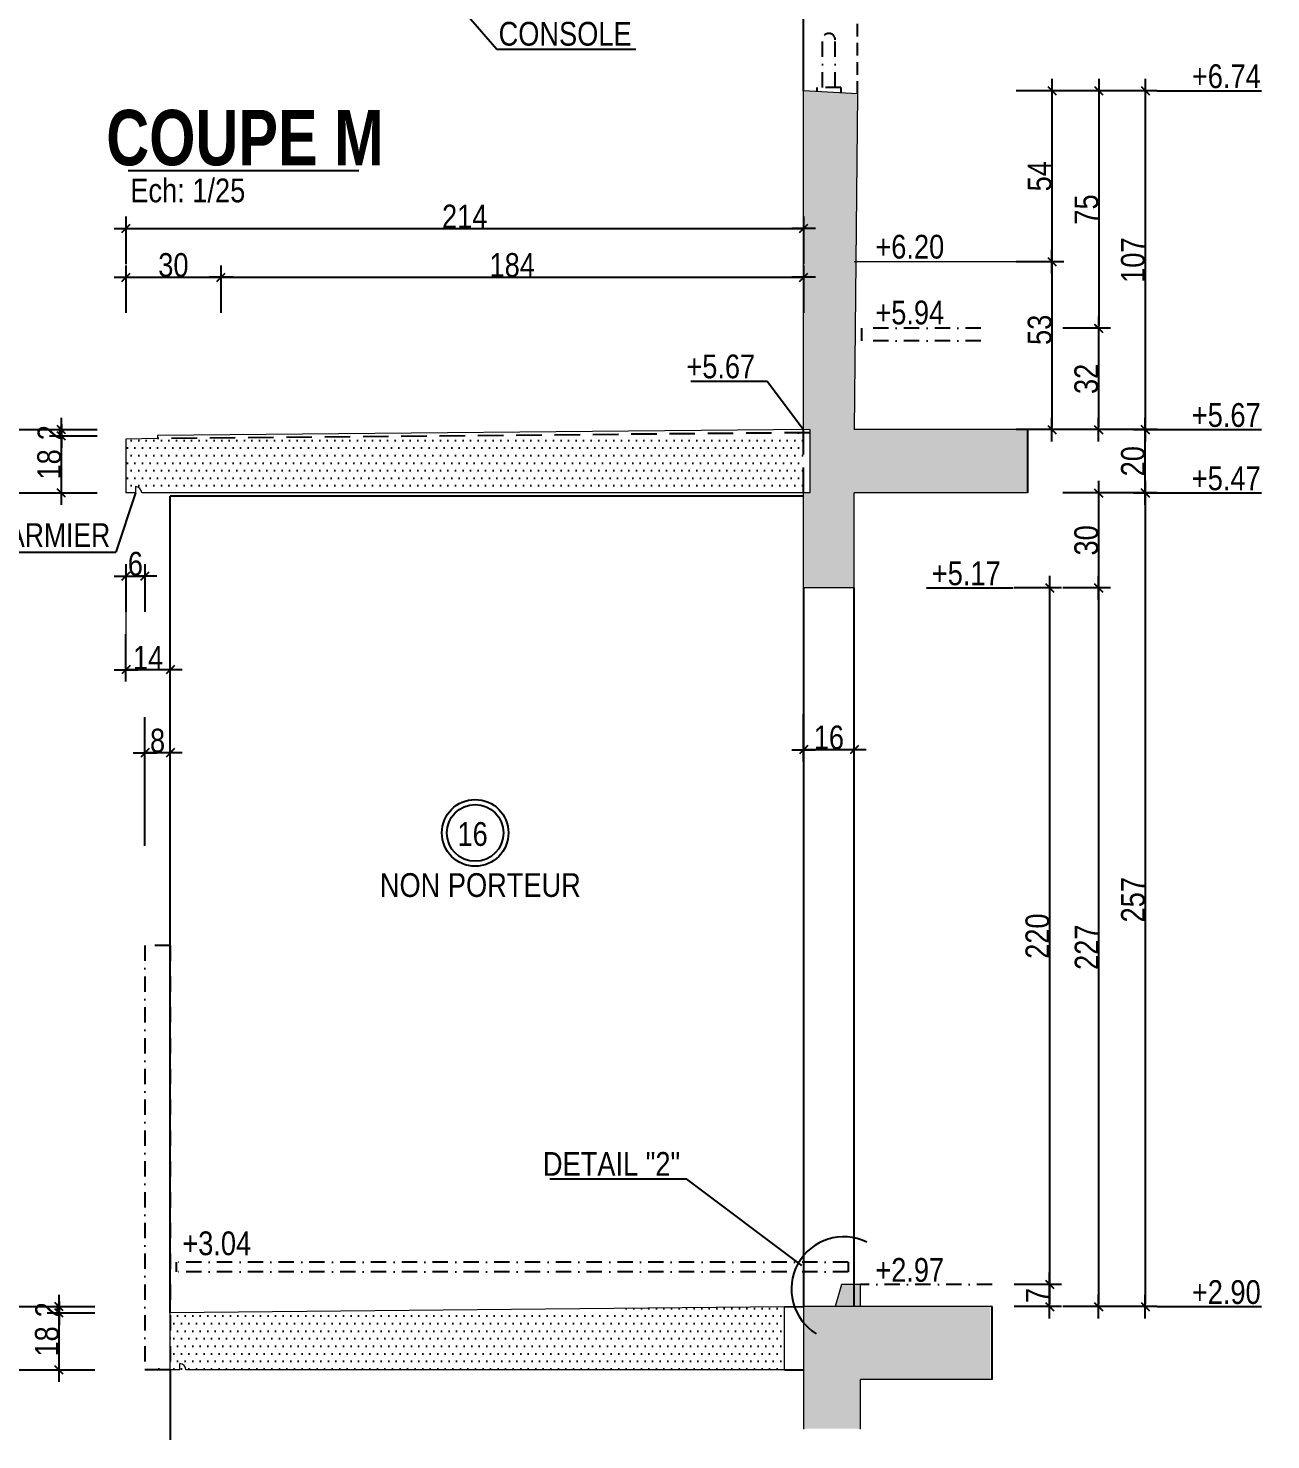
# Model space of a CAD drawing. Header units: centimetres. Extents: x -31 to 9059, y 2319 to 6519.
# Drawn here: x 1823 to 2608, y 4641 to 5532 of the extents above; entities that cross this region are included whole.
import ezdxf
from ezdxf.enums import TextEntityAlignment as Align

# ---------------------------------------------------------------- set-up
doc = ezdxf.new("R2010")
doc.units = ezdxf.units.CM
doc.header["$LTSCALE"] = 12.7
doc.header["$PDMODE"] = 1
doc.header["$PDSIZE"] = -2
doc.linetypes.add('CACHEX2', pattern=[19.05, 12.7, -6.35])
doc.linetypes.add('TIRETPTX2', pattern=[50.8, 25.4, -12.7, 0, -12.7])
for name, color, linetype in [('01_cote_gen', 4, 'Continuous'), ('01_linteaux', 2, 'Continuous'), ('01_murs_sup', 2, 'CACHEX2'), ('01_poch_BN', 9, 'Continuous'), ('01_texte', 230, 'Continuous'), ('AA_COTES', 2, 'Continuous')]:
    doc.layers.add(name, color=color, linetype=linetype)
doc.layers.add('01_murs_coup', color=5, linetype='Continuous', lineweight=60)
doc.styles.add('ARIAL NA', font='ARIALN.TTF')
doc.styles.add('impact', font='impact.ttf')
doc.styles.add('MATTE_TXT', font='arial.ttf')
doc.styles.add('STYLE2', font='ARIALN.TTF')
doc.dimstyles.new('JB25', dxfattribs={"dimscale": 0.1, "dimtxt": 150, "dimasz": 15, "dimexe": 0.1, "dimexo": 0.1, "dimgap": 0.09, "dimtad": 1, "dimdec": 1, "dimlfac": 0.5, "dimdsep": 46, "dimtxsty": 'STYLE2', "dimblk1": 'BOND_G', "dimblk2": 'BOND_D', "dimsah": 1, "dimcen": 1.5, "dimdle": 0.01, "dimse1": 1, "dimse2": 1, "dimclrd": 4, "dimclre": 2, "dimclrt": 6, "dimazin": 2, "dimtfac": 2.333333, "dimtdec": 1, "dimtix": 1, "dimtmove": 2, "dimatfit": 3, "dimldrblk": 'BOND_G', "dimfxl": 1, "dimtolj": 1, "dimtzin": 0, "dimarcsym": 0})

# ---------------------------------------------------------------- blocks, each defined once
blk = doc.blocks.new('BOND_G')
at = {"layer": 'AA_COTES', "color": 0}
for p, q in [((0, -5), (0, 15)), ((5, 0), (-5, 0)), ((1.77, 1.77), (-1.77, -1.77))]:
    blk.add_line(p, q, dxfattribs=at)
blk = doc.blocks.new('BOND_D')
at = {"layer": 'AA_COTES', "color": 0}
for p, q in [((5, 0), (-5, 0)), ((-1.77, -1.77), (1.77, 1.77)), ((0, 5), (0, -15))]:
    blk.add_line(p, q, dxfattribs=at)
blk = doc.blocks.new('*D1667')
at = {"layer": '01_cote_gen', "color": 4, "lineweight": -2, "transparency": 16777216}
blk.add_line((2528.75, 5240.46), (2528.75, 5277.46), dxfattribs=at)
at = {"layer": 'Defpoints', "color": 0, "transparency": 16777216}
for p in [(2458.74, 5278.96), (2528.75, 5278.96), (2458.74, 5238.96)]:
    blk.add_point(p, dxfattribs=at)
at = {"layer": '01_cote_gen', "color": 4, "lineweight": -2, "transparency": 16777216, "xscale": 1.5, "yscale": 1.5, "zscale": 1.5}
for name, p, rotation in [('BOND_D', (2528.75, 5278.96), 90), ('BOND_G', (2528.75, 5238.96), 270)]:
    blk.add_blockref(name, p, dxfattribs=dict(at, rotation=rotation))
at = {"layer": '01_cote_gen', "color": 6, "transparency": 16777216, "insert": (2521.08, 5258.96), "char_height": 15, "attachment_point": 5, "rotation": 90, "style": 'STYLE2'}
blk.add_mtext('\\A1;20', dxfattribs=at)
blk = doc.blocks.new('*D1677')
at = {"layer": '01_cote_gen', "color": 4, "lineweight": -2, "transparency": 16777216}
blk.add_line((2343.47, 5076.73), (2314.47, 5076.73), dxfattribs=at)
at = {"layer": 'Defpoints', "color": 0, "transparency": 16777216}
for p in [(2312.97, 5076.73), (2312.97, 5065.32), (2344.97, 5065.32)]:
    blk.add_point(p, dxfattribs=at)
at = {"layer": '01_cote_gen', "color": 4, "lineweight": -2, "transparency": 16777216, "xscale": 1.5, "yscale": 1.5, "zscale": 1.5, "rotation": 180}
blk.add_blockref('BOND_D', (2312.97, 5076.73), dxfattribs=at)
at = {"layer": '01_cote_gen', "color": 4, "lineweight": -2, "transparency": 16777216, "xscale": 1.5, "yscale": 1.5, "zscale": 1.5}
blk.add_blockref('BOND_G', (2344.97, 5076.73), dxfattribs=at)
at = {"layer": '01_cote_gen', "color": 6, "transparency": 16777216, "insert": (2328.97, 5084.39), "char_height": 15, "attachment_point": 5, "style": 'STYLE2'}
blk.add_mtext('\\A1;16', dxfattribs=at)
blk = doc.blocks.new('*D1678')
at = {"layer": '01_cote_gen', "color": 4, "lineweight": -2, "ltscale": 0.1, "transparency": 16777216}
blk.add_line((1911.47, 5074.74), (1898.47, 5074.74), dxfattribs=at)
at = {"layer": 'Defpoints', "color": 0, "ltscale": 0.1, "transparency": 16777216}
for p in [(1896.97, 5074.74), (1896.97, 5016.04), (1912.97, 4720.96)]:
    blk.add_point(p, dxfattribs=at)
at = {"layer": '01_cote_gen', "color": 4, "lineweight": -2, "ltscale": 0.1, "transparency": 16777216, "xscale": 1.5, "yscale": 1.5, "zscale": 1.5, "rotation": 180}
blk.add_blockref('BOND_D', (1896.97, 5074.74), dxfattribs=at)
at = {"layer": '01_cote_gen', "color": 4, "lineweight": -2, "ltscale": 0.1, "transparency": 16777216, "xscale": 1.5, "yscale": 1.5, "zscale": 1.5}
blk.add_blockref('BOND_G', (1912.97, 5074.74), dxfattribs=at)
at = {"layer": '01_cote_gen', "color": 6, "ltscale": 0.1, "transparency": 16777216, "insert": (1904.97, 5082.41), "char_height": 15, "attachment_point": 5, "style": 'STYLE2'}
blk.add_mtext('\\A1;8', dxfattribs=at)
blk = doc.blocks.new('*D1668')
at = {"layer": '01_cote_gen', "color": 4, "lineweight": -2, "ltscale": 0.1, "transparency": 16777216}
blk.add_line((1886.47, 5186.41), (1895.47, 5186.41), dxfattribs=at)
at = {"layer": 'Defpoints', "color": 0, "ltscale": 0.1, "transparency": 16777216}
for p in [(1884.97, 5330.46), (1896.97, 5186.41), (1896.97, 5185.13)]:
    blk.add_point(p, dxfattribs=at)
at = {"layer": '01_cote_gen', "color": 4, "lineweight": -2, "ltscale": 0.1, "transparency": 16777216, "xscale": 1.5, "yscale": 1.5, "zscale": 1.5, "rotation": 180}
blk.add_blockref('BOND_G', (1884.97, 5186.41), dxfattribs=at)
at = {"layer": '01_cote_gen', "color": 4, "lineweight": -2, "ltscale": 0.1, "transparency": 16777216, "xscale": 1.5, "yscale": 1.5, "zscale": 1.5}
blk.add_blockref('BOND_D', (1896.97, 5186.41), dxfattribs=at)
at = {"layer": '01_cote_gen', "color": 6, "ltscale": 0.1, "transparency": 16777216, "insert": (1890.97, 5194.08), "char_height": 15, "attachment_point": 5, "style": 'STYLE2'}
blk.add_mtext('\\A1;6', dxfattribs=at)
blk = doc.blocks.new('*D1669')
at = {"layer": '01_cote_gen', "color": 4, "lineweight": -2, "ltscale": 0.1, "transparency": 16777216}
blk.add_line((1911.47, 5127.22), (1886.47, 5127.22), dxfattribs=at)
at = {"layer": 'Defpoints', "color": 0, "ltscale": 0.1, "transparency": 16777216}
for p in [(1884.97, 5164.99), (1884.97, 5127.22), (1912.97, 5082.24)]:
    blk.add_point(p, dxfattribs=at)
at = {"layer": '01_cote_gen', "color": 4, "lineweight": -2, "ltscale": 0.1, "transparency": 16777216, "xscale": 1.5, "yscale": 1.5, "zscale": 1.5, "rotation": 180}
blk.add_blockref('BOND_D', (1884.97, 5127.22), dxfattribs=at)
at = {"layer": '01_cote_gen', "color": 4, "lineweight": -2, "ltscale": 0.1, "transparency": 16777216, "xscale": 1.5, "yscale": 1.5, "zscale": 1.5}
blk.add_blockref('BOND_G', (1912.97, 5127.22), dxfattribs=at)
at = {"layer": '01_cote_gen', "color": 6, "ltscale": 0.1, "transparency": 16777216, "insert": (1898.97, 5134.76), "char_height": 15, "attachment_point": 5, "style": 'STYLE2'}
blk.add_mtext('\\A1;14', dxfattribs=at)
blk = doc.blocks.new('*D1670')
at = {"layer": '01_cote_gen', "color": 4, "lineweight": -2, "transparency": 16777216}
blk.add_line((1886.47, 5406), (2311.47, 5406), dxfattribs=at)
at = {"layer": 'Defpoints', "color": 0, "transparency": 16777216}
for p in [(1884.97, 5413.5), (2312.97, 5419.5), (2312.97, 5406)]:
    blk.add_point(p, dxfattribs=at)
at = {"layer": '01_cote_gen', "color": 4, "lineweight": -2, "transparency": 16777216, "xscale": 1.5, "yscale": 1.5, "zscale": 1.5, "rotation": 180}
blk.add_blockref('BOND_G', (1884.97, 5406), dxfattribs=at)
at = {"layer": '01_cote_gen', "color": 4, "lineweight": -2, "transparency": 16777216, "xscale": 1.5, "yscale": 1.5, "zscale": 1.5}
blk.add_blockref('BOND_D', (2312.97, 5406), dxfattribs=at)
at = {"layer": '01_cote_gen', "color": 6, "transparency": 16777216, "insert": (2098.97, 5413.54), "char_height": 15, "attachment_point": 5, "style": 'STYLE2'}
blk.add_mtext('\\A1;214', dxfattribs=at)
blk = doc.blocks.new('*D1679')
at = {"layer": '01_cote_gen', "color": 4, "lineweight": -2, "transparency": 16777216}
blk.add_line((1886.47, 5375.13), (1943.47, 5375.13), dxfattribs=at)
at = {"layer": 'Defpoints', "color": 0, "transparency": 16777216}
for p in [(1884.97, 5383.5), (1944.97, 5375.13), (1944.97, 5275.55)]:
    blk.add_point(p, dxfattribs=at)
at = {"layer": '01_cote_gen', "color": 4, "lineweight": -2, "transparency": 16777216, "xscale": 1.5, "yscale": 1.5, "zscale": 1.5, "rotation": 180}
blk.add_blockref('BOND_G', (1884.97, 5375.13), dxfattribs=at)
at = {"layer": '01_cote_gen', "color": 4, "lineweight": -2, "transparency": 16777216, "xscale": 1.5, "yscale": 1.5, "zscale": 1.5}
blk.add_blockref('BOND_D', (1944.97, 5375.13), dxfattribs=at)
at = {"layer": '01_cote_gen', "color": 6, "transparency": 16777216, "insert": (1914.97, 5382.8), "char_height": 15, "attachment_point": 5, "style": 'STYLE2'}
blk.add_mtext('\\A1;30', dxfattribs=at)
blk = doc.blocks.new('*D1680')
at = {"layer": '01_cote_gen', "color": 4, "lineweight": -2, "transparency": 16777216}
blk.add_line((1946.47, 5375.13), (2311.47, 5375.13), dxfattribs=at)
at = {"layer": 'Defpoints', "color": 0, "transparency": 16777216}
for p in [(1944.97, 5367.63), (2312.97, 5375.13), (2312.97, 5367.63)]:
    blk.add_point(p, dxfattribs=at)
at = {"layer": '01_cote_gen', "color": 4, "lineweight": -2, "transparency": 16777216, "xscale": 1.5, "yscale": 1.5, "zscale": 1.5, "rotation": 180}
blk.add_blockref('BOND_G', (1944.97, 5375.13), dxfattribs=at)
at = {"layer": '01_cote_gen', "color": 4, "lineweight": -2, "transparency": 16777216, "xscale": 1.5, "yscale": 1.5, "zscale": 1.5}
blk.add_blockref('BOND_D', (2312.97, 5375.13), dxfattribs=at)
at = {"layer": '01_cote_gen', "color": 6, "transparency": 16777216, "insert": (2128.97, 5382.8), "char_height": 15, "attachment_point": 5, "style": 'STYLE2'}
blk.add_mtext('\\A1;184', dxfattribs=at)
blk = doc.blocks.new('*D1681')
at = {"layer": '01_cote_gen', "color": 4, "lineweight": -2, "transparency": 16777216}
blk.add_line((1813.92, 5240.46), (1813.92, 5277.46), dxfattribs=at)
at = {"layer": 'Defpoints', "color": 0, "transparency": 16777216}
for p in [(1806.4, 5278.96), (1813.92, 5278.96), (1806.4, 5238.96)]:
    blk.add_point(p, dxfattribs=at)
at = {"layer": '01_cote_gen', "color": 4, "lineweight": -2, "transparency": 16777216, "xscale": 1.5, "yscale": 1.5, "zscale": 1.5}
for name, p, rotation in [('BOND_D', (1813.92, 5278.96), 90), ('BOND_G', (1813.92, 5238.96), 270)]:
    blk.add_blockref(name, p, dxfattribs=dict(at, rotation=rotation))
at = {"layer": '01_cote_gen', "color": 6, "transparency": 16777216, "insert": (1806.25, 5258.96), "char_height": 15, "attachment_point": 5, "rotation": 90, "style": 'STYLE2'}
blk.add_mtext('\\A1;20', dxfattribs=at)
blk = doc.blocks.new('*D1682')
at = {"layer": '01_cote_gen', "color": 4, "lineweight": -2, "transparency": 16777216}
blk.add_line((1844.24, 5240.46), (1844.24, 5273.46), dxfattribs=at)
at = {"layer": 'Defpoints', "color": 0, "transparency": 16777216}
for p in [(1844.24, 5274.96), (1894.97, 5274.96), (1900.07, 5238.96)]:
    blk.add_point(p, dxfattribs=at)
at = {"layer": '01_cote_gen', "color": 4, "lineweight": -2, "transparency": 16777216, "xscale": 1.5, "yscale": 1.5, "zscale": 1.5}
for name, p, rotation in [('BOND_D', (1844.24, 5274.96), 90), ('BOND_G', (1844.24, 5238.96), 270)]:
    blk.add_blockref(name, p, dxfattribs=dict(at, rotation=rotation))
at = {"layer": '01_cote_gen', "color": 6, "transparency": 16777216, "insert": (1836.57, 5256.96), "char_height": 15, "attachment_point": 5, "rotation": 90, "style": 'STYLE2'}
blk.add_mtext('\\A1;18', dxfattribs=at)
blk = doc.blocks.new('*D1671')
at = {"layer": '01_cote_gen', "color": 4, "lineweight": -2, "transparency": 16777216}
for p, q in [((1844.24, 5280.46), (1844.24, 5281.96)), ((1844.24, 5278.96), (1844.24, 5274.96)), ((1844.24, 5273.46), (1844.24, 5271.96))]:
    blk.add_line(p, q, dxfattribs=at)
at = {"layer": 'Defpoints', "color": 0, "transparency": 16777216}
for p in [(1836.42, 5278.96), (1836.42, 5274.96), (1844.24, 5274.96)]:
    blk.add_point(p, dxfattribs=at)
at = {"layer": '01_cote_gen', "color": 4, "lineweight": -2, "transparency": 16777216, "xscale": 1.5, "yscale": 1.5, "zscale": 1.5}
for name, p, rotation in [('BOND_G', (1844.24, 5278.96), 270), ('BOND_D', (1844.24, 5274.96), 90)]:
    blk.add_blockref(name, p, dxfattribs=dict(at, rotation=rotation))
at = {"layer": '01_cote_gen', "color": 6, "transparency": 16777216, "insert": (1836.7, 5276.96), "char_height": 15, "attachment_point": 5, "rotation": 90, "style": 'STYLE2'}
blk.add_mtext('\\A1;2', dxfattribs=at)
blk = doc.blocks.new('*D1672')
at = {"layer": '01_cote_gen', "color": 4, "lineweight": -2, "transparency": 16777216}
blk.add_line((1812.46, 4686.46), (1812.46, 4723.46), dxfattribs=at)
at = {"layer": 'Defpoints', "color": 0, "transparency": 16777216}
for p in [(1804.94, 4724.96), (1812.46, 4724.96), (1804.94, 4684.96)]:
    blk.add_point(p, dxfattribs=at)
at = {"layer": '01_cote_gen', "color": 4, "lineweight": -2, "transparency": 16777216, "xscale": 1.5, "yscale": 1.5, "zscale": 1.5}
for name, p, rotation in [('BOND_D', (1812.46, 4724.96), 90), ('BOND_G', (1812.46, 4684.96), 270)]:
    blk.add_blockref(name, p, dxfattribs=dict(at, rotation=rotation))
at = {"layer": '01_cote_gen', "color": 6, "transparency": 16777216, "insert": (1804.8, 4704.96), "char_height": 15, "attachment_point": 5, "rotation": 90, "style": 'STYLE2'}
blk.add_mtext('\\A1;20', dxfattribs=at)
blk = doc.blocks.new('*D1673')
at = {"layer": '01_cote_gen', "color": 4, "lineweight": -2, "transparency": 16777216}
blk.add_line((1842.78, 4686.46), (1842.78, 4719.46), dxfattribs=at)
at = {"layer": 'Defpoints', "color": 0, "transparency": 16777216}
for p in [(1842.78, 4720.96), (1893.51, 4720.96), (1898.62, 4684.96)]:
    blk.add_point(p, dxfattribs=at)
at = {"layer": '01_cote_gen', "color": 4, "lineweight": -2, "transparency": 16777216, "xscale": 1.5, "yscale": 1.5, "zscale": 1.5}
for name, p, rotation in [('BOND_D', (1842.78, 4720.96), 90), ('BOND_G', (1842.78, 4684.96), 270)]:
    blk.add_blockref(name, p, dxfattribs=dict(at, rotation=rotation))
at = {"layer": '01_cote_gen', "color": 6, "transparency": 16777216, "insert": (1835.12, 4702.96), "char_height": 15, "attachment_point": 5, "rotation": 90, "style": 'STYLE2'}
blk.add_mtext('\\A1;18', dxfattribs=at)
blk = doc.blocks.new('*D1674')
at = {"layer": '01_cote_gen', "color": 4, "lineweight": -2, "transparency": 16777216}
for p, q in [((1842.78, 4726.46), (1842.78, 4727.96)), ((1842.78, 4724.96), (1842.78, 4720.96)), ((1842.78, 4719.46), (1842.78, 4717.96))]:
    blk.add_line(p, q, dxfattribs=at)
at = {"layer": 'Defpoints', "color": 0, "transparency": 16777216}
for p in [(1834.96, 4724.96), (1834.96, 4720.96), (1842.78, 4720.96)]:
    blk.add_point(p, dxfattribs=at)
at = {"layer": '01_cote_gen', "color": 4, "lineweight": -2, "transparency": 16777216, "xscale": 1.5, "yscale": 1.5, "zscale": 1.5}
for name, p, rotation in [('BOND_G', (1842.78, 4724.96), 270), ('BOND_D', (1842.78, 4720.96), 90)]:
    blk.add_blockref(name, p, dxfattribs=dict(at, rotation=rotation))
at = {"layer": '01_cote_gen', "color": 6, "transparency": 16777216, "insert": (1835.24, 4722.96), "char_height": 15, "attachment_point": 5, "rotation": 90, "style": 'STYLE2'}
blk.add_mtext('\\A1;2', dxfattribs=at)
blk = doc.blocks.new('*D1683')
at = {"layer": '01_cote_gen', "color": 4, "lineweight": -2, "transparency": 16777216}
blk.add_line((2528.75, 5491.46), (2528.75, 5280.46), dxfattribs=at)
at = {"layer": 'Defpoints', "color": 0, "transparency": 16777216}
for p in [(2536.25, 5492.96), (2528.75, 5278.96), (2536.25, 5278.96)]:
    blk.add_point(p, dxfattribs=at)
at = {"layer": '01_cote_gen', "color": 4, "lineweight": -2, "transparency": 16777216, "xscale": 1.5, "yscale": 1.5, "zscale": 1.5}
for name, p, rotation in [('BOND_G', (2528.75, 5492.96), 90), ('BOND_D', (2528.75, 5278.96), 270)]:
    blk.add_blockref(name, p, dxfattribs=dict(at, rotation=rotation))
at = {"layer": '01_cote_gen', "color": 6, "transparency": 16777216, "insert": (2521.08, 5385.96), "char_height": 15, "attachment_point": 5, "rotation": 90, "style": 'STYLE2'}
blk.add_mtext('\\A1;107', dxfattribs=at)
blk = doc.blocks.new('*D1684')
at = {"layer": '01_cote_gen', "color": 4, "lineweight": -2, "transparency": 16777216}
blk.add_line((2499.36, 5491.46), (2499.36, 5344.46), dxfattribs=at)
at = {"layer": 'Defpoints', "color": 0, "transparency": 16777216}
for p in [(2312.97, 5492.96), (2345.57, 5342.96), (2499.36, 5342.96)]:
    blk.add_point(p, dxfattribs=at)
at = {"layer": '01_cote_gen', "color": 4, "lineweight": -2, "transparency": 16777216, "xscale": 1.5, "yscale": 1.5, "zscale": 1.5}
for name, p, rotation in [('BOND_G', (2499.36, 5492.96), 90), ('BOND_D', (2499.36, 5342.96), 270)]:
    blk.add_blockref(name, p, dxfattribs=dict(at, rotation=rotation))
at = {"layer": '01_cote_gen', "color": 6, "transparency": 16777216, "insert": (2491.73, 5417.96), "char_height": 15, "attachment_point": 5, "rotation": 90, "style": 'STYLE2'}
blk.add_mtext('\\A1;75', dxfattribs=at)
blk = doc.blocks.new('*D1685')
at = {"layer": '01_cote_gen', "color": 4, "lineweight": -2, "transparency": 16777216}
blk.add_line((2499.27, 5341.46), (2499.27, 5280.46), dxfattribs=at)
at = {"layer": 'Defpoints', "color": 0, "transparency": 16777216}
for p in [(2481.7, 5342.96), (2441.45, 5278.96), (2499.27, 5278.96)]:
    blk.add_point(p, dxfattribs=at)
at = {"layer": '01_cote_gen', "color": 4, "lineweight": -2, "transparency": 16777216, "xscale": 1.5, "yscale": 1.5, "zscale": 1.5}
for name, p, rotation in [('BOND_G', (2499.27, 5342.96), 90), ('BOND_D', (2499.27, 5278.96), 270)]:
    blk.add_blockref(name, p, dxfattribs=dict(at, rotation=rotation))
at = {"layer": '01_cote_gen', "color": 6, "transparency": 16777216, "insert": (2491.6, 5310.96), "char_height": 15, "attachment_point": 5, "rotation": 90, "style": 'STYLE2'}
blk.add_mtext('\\A1;32', dxfattribs=at)
blk = doc.blocks.new('*D1686')
at = {"layer": '01_cote_gen', "color": 4, "lineweight": -2, "transparency": 16777216}
blk.add_line((2528.75, 5237.46), (2528.75, 4726.46), dxfattribs=at)
at = {"layer": 'Defpoints', "color": 0, "transparency": 16777216}
for p in [(2551.25, 5238.96), (2528.75, 4724.96), (2551.25, 4724.96)]:
    blk.add_point(p, dxfattribs=at)
at = {"layer": '01_cote_gen', "color": 4, "lineweight": -2, "transparency": 16777216, "xscale": 1.5, "yscale": 1.5, "zscale": 1.5}
for name, p, rotation in [('BOND_G', (2528.75, 5238.96), 90), ('BOND_D', (2528.75, 4724.96), 270)]:
    blk.add_blockref(name, p, dxfattribs=dict(at, rotation=rotation))
at = {"layer": '01_cote_gen', "color": 6, "transparency": 16777216, "insert": (2521.08, 4981.96), "char_height": 15, "attachment_point": 5, "rotation": 90, "style": 'STYLE2'}
blk.add_mtext('\\A1;257', dxfattribs=at)
blk = doc.blocks.new('*D1687')
at = {"layer": '01_cote_gen', "color": 4, "lineweight": -2, "transparency": 16777216}
blk.add_line((2499.27, 5237.46), (2499.27, 5180.46), dxfattribs=at)
at = {"layer": 'Defpoints', "color": 0, "transparency": 16777216}
for p in [(2506.25, 5238.96), (2344.97, 5178.96), (2499.27, 5178.96)]:
    blk.add_point(p, dxfattribs=at)
at = {"layer": '01_cote_gen', "color": 4, "lineweight": -2, "transparency": 16777216, "xscale": 1.5, "yscale": 1.5, "zscale": 1.5}
for name, p, rotation in [('BOND_G', (2499.27, 5238.96), 90), ('BOND_D', (2499.27, 5178.96), 270)]:
    blk.add_blockref(name, p, dxfattribs=dict(at, rotation=rotation))
at = {"layer": '01_cote_gen', "color": 6, "transparency": 16777216, "insert": (2491.6, 5208.96), "char_height": 15, "attachment_point": 5, "rotation": 90, "style": 'STYLE2'}
blk.add_mtext('\\A1;30', dxfattribs=at)
blk = doc.blocks.new('*D1675')
at = {"layer": '01_cote_gen', "color": 4, "lineweight": -2, "transparency": 16777216}
blk.add_line((2499.27, 5177.46), (2499.27, 4726.46), dxfattribs=at)
at = {"layer": 'Defpoints', "color": 0, "transparency": 16777216}
for p in [(2491.2, 5178.96), (2499.27, 4724.96), (2506.25, 4724.96)]:
    blk.add_point(p, dxfattribs=at)
at = {"layer": '01_cote_gen', "color": 4, "lineweight": -2, "transparency": 16777216, "xscale": 1.5, "yscale": 1.5, "zscale": 1.5}
for name, p, rotation in [('BOND_G', (2499.27, 5178.96), 90), ('BOND_D', (2499.27, 4724.96), 270)]:
    blk.add_blockref(name, p, dxfattribs=dict(at, rotation=rotation))
at = {"layer": '01_cote_gen', "color": 6, "transparency": 16777216, "insert": (2491.73, 4951.96), "char_height": 15, "attachment_point": 5, "rotation": 90, "style": 'STYLE2'}
blk.add_mtext('\\A1;227', dxfattribs=at)
blk = doc.blocks.new('*D1688')
at = {"layer": '01_cote_gen', "color": 4, "lineweight": -2, "transparency": 16777216}
blk.add_line((2468.39, 5177.46), (2468.39, 4740.46), dxfattribs=at)
at = {"layer": 'Defpoints', "color": 0, "transparency": 16777216}
for p in [(2476.77, 5178.96), (2432.12, 4738.96), (2468.39, 4738.96)]:
    blk.add_point(p, dxfattribs=at)
at = {"layer": '01_cote_gen', "color": 4, "lineweight": -2, "transparency": 16777216, "xscale": 1.5, "yscale": 1.5, "zscale": 1.5}
for name, p, rotation in [('BOND_G', (2468.39, 5178.96), 90), ('BOND_D', (2468.39, 4738.96), 270)]:
    blk.add_blockref(name, p, dxfattribs=dict(at, rotation=rotation))
at = {"layer": '01_cote_gen', "color": 6, "transparency": 16777216, "insert": (2460.73, 4958.96), "char_height": 15, "attachment_point": 5, "rotation": 90, "style": 'STYLE2'}
blk.add_mtext('\\A1;220', dxfattribs=at)
blk = doc.blocks.new('*D1689')
at = {"layer": '01_cote_gen', "color": 4, "lineweight": -2, "transparency": 16777216}
blk.add_line((2468.39, 4737.46), (2468.39, 4726.46), dxfattribs=at)
at = {"layer": 'Defpoints', "color": 0, "transparency": 16777216}
for p in [(2445.89, 4738.96), (2432.12, 4724.96), (2468.39, 4724.96)]:
    blk.add_point(p, dxfattribs=at)
at = {"layer": '01_cote_gen', "color": 4, "lineweight": -2, "transparency": 16777216, "xscale": 1.5, "yscale": 1.5, "zscale": 1.5}
for name, p, rotation in [('BOND_G', (2468.39, 4738.96), 90), ('BOND_D', (2468.39, 4724.96), 270)]:
    blk.add_blockref(name, p, dxfattribs=dict(at, rotation=rotation))
at = {"layer": '01_cote_gen', "color": 6, "transparency": 16777216, "insert": (2460.89, 4731.96), "char_height": 15, "attachment_point": 5, "rotation": 90, "style": 'STYLE2'}
blk.add_mtext('\\A1;7', dxfattribs=at)
blk = doc.blocks.new('*D1690')
at = {"layer": '01_cote_gen', "color": 4, "lineweight": -2, "transparency": 16777216}
blk.add_line((2469.83, 5383.46), (2469.83, 5280.46), dxfattribs=at)
at = {"layer": 'Defpoints', "color": 0, "transparency": 16777216}
for p in [(2454.49, 5384.96), (2449.31, 5278.96), (2469.83, 5278.96)]:
    blk.add_point(p, dxfattribs=at)
at = {"layer": '01_cote_gen', "color": 4, "lineweight": -2, "transparency": 16777216, "xscale": 1.5, "yscale": 1.5, "zscale": 1.5}
for name, p, rotation in [('BOND_G', (2469.83, 5384.96), 90), ('BOND_D', (2469.83, 5278.96), 270)]:
    blk.add_blockref(name, p, dxfattribs=dict(at, rotation=rotation))
at = {"layer": '01_cote_gen', "color": 6, "transparency": 16777216, "insert": (2462.16, 5341.96), "char_height": 15, "attachment_point": 5, "rotation": 90, "style": 'STYLE2'}
blk.add_mtext('\\A1;53', dxfattribs=at)
blk = doc.blocks.new('*D1676')
at = {"layer": '01_cote_gen', "color": 4, "lineweight": -2, "transparency": 16777216}
blk.add_line((2469.83, 5491.46), (2469.83, 5386.46), dxfattribs=at)
at = {"layer": 'Defpoints', "color": 0, "transparency": 16777216}
for p in [(2476.77, 5492.96), (2462.33, 5384.96), (2469.83, 5384.96)]:
    blk.add_point(p, dxfattribs=at)
at = {"layer": '01_cote_gen', "color": 4, "lineweight": -2, "transparency": 16777216, "xscale": 1.5, "yscale": 1.5, "zscale": 1.5}
for name, p, rotation in [('BOND_G', (2469.83, 5492.96), 90), ('BOND_D', (2469.83, 5384.96), 270)]:
    blk.add_blockref(name, p, dxfattribs=dict(at, rotation=rotation))
at = {"layer": '01_cote_gen', "color": 6, "transparency": 16777216, "insert": (2462.19, 5438.96), "char_height": 15, "attachment_point": 5, "rotation": 90, "style": 'STYLE2'}
blk.add_mtext('\\A1;54', dxfattribs=at)

msp = doc.modelspace()

# ---------------------------------------------------------------- hatches: boundary and pattern name
at = {"layer": '01_linteaux', "ltscale": 2}
h = msp.add_hatch(dxfattribs=at)
h.set_pattern_fill('DOTS', color=256, scale=3)
h.paths.add_polyline_path([(2312.97, 5276.92), (1904.97, 5273.24), (1884.97, 5272.96), (1884.97, 5238.96), (1890.97, 5238.96), (1890.97, 5242.96, -0.414214), (1894.97, 5238.96), (2312.97, 5238.96)])
at = {"layer": '01_linteaux'}
h = msp.add_hatch(dxfattribs=at)
h.set_pattern_fill('DOTS', color=256, scale=3)
h.set_pattern_definition([(0, (-32658.1245, 18377.8934), (2.38125, 4.7625), [0, -4.7625])])
edge = h.paths.add_edge_path()
edge.add_line((1912.97, 4720.96), (2300.97, 4724.84))
edge.add_line((2300.97, 4724.84), (2300.97, 4684.96))
edge.add_line((2300.97, 4684.96), (1906.91, 4684.96))
edge.add_arc((1902.91, 4684.96), 4, 360, 449.07574)
edge.add_line((1902.97, 4688.96), (1902.97, 4684.96))
edge.add_line((1902.97, 4684.96), (1912.97, 4684.96))
edge.add_line((1912.97, 4684.96), (1912.97, 4720.96))
at = {"layer": '01_poch_BN'}
h = msp.add_hatch(color=256, dxfattribs=at)
h.dxf.hatch_style = 1
h.paths.add_polyline_path([(1587.72, 5278.96), (1498.09, 5278.96), (1498.22, 5292.96), (1488.22, 5293.05), (1488.16, 5287.05), (1466.09, 5283.05), (1466.09, 5278.92), (1470.09, 5278.96), (1470.09, 5238.96), (1466.09, 5238.96), (1466.09, 5178.96), (1498.09, 5178.96), (1498.09, 5238.96), (1587.72, 5238.96)])
h.paths.add_polyline_path([(2454.49, 5278.96), (2344.97, 5278.96), (2346.97, 5490.96), (2312.97, 5492.96), (2312.97, 5278.92), (2316.97, 5278.96), (2316.97, 5238.96), (2312.97, 5238.96), (2312.97, 5178.96), (2344.97, 5178.96), (2344.97, 5238.96), (2454.49, 5238.96)])
h.paths.add_polyline_path([(3310.93, 5278.96), (3202.69, 5278.96), (3204.69, 5490.96), (3170.69, 5492.96), (3170.69, 5278.92), (3174.69, 5278.96), (3174.69, 5238.96), (3170.69, 5238.96), (3170.69, 5178.96), (3202.69, 5178.96), (3202.69, 5238.96), (3310.93, 5238.96)])
h = msp.add_hatch(color=256, dxfattribs=at)
h.dxf.hatch_style = 1
h.paths.add_polyline_path([(2344.97, 4738.96), (2348.97, 4738.96), (2348.97, 4724.96), (2344.97, 4724.96)])
h.paths.add_polyline_path([(2336.97, 4738.96), (2344.97, 4738.96), (2344.97, 4724.96), (2332.97, 4724.96)])
h.paths.add_polyline_path([(2348.97, 4647.82), (2312.97, 4647.82), (2312.97, 4724.96), (2430.84, 4724.96), (2430.84, 4678.96), (2348.97, 4678.96)])

# ---------------------------------------------------------------- linework, layer by layer
at = {"layer": '01_cote_gen', "lineweight": 0}
for p, q in [((1884.97, 5178.91), (1884.97, 5134.72)), ((1912.97, 5104.72), (1912.97, 5082.24))]:
    msp.add_line(p, q, dxfattribs=at)
at = {"layer": '01_cote_gen', "ltscale": 0.1}
msp.add_line((1896.97, 5016.04), (1896.97, 5082.24), dxfattribs=at)
at = {"layer": '01_linteaux'}
for p, q in [((2312.97, 5492.96), (2312.97, 5607.73)), ((1912.97, 4720.96), (1912.97, 5236.96)), ((2312.97, 5236.96), (1912.97, 5236.96)), ((2344.97, 4724.96), (2344.97, 5178.96)), ((2300.97, 4724.84), (2312.97, 4724.96)), ((1912.97, 4684.96), (1896.97, 4684.96)), ((1912.97, 4684.96), (1912.97, 4640.85)), ((2300.97, 4684.96), (2312.97, 4684.96))]:
    msp.add_line(p, q, dxfattribs=at)
at = {"layer": '01_linteaux', "linetype": 'TIRETPTX2', "ltscale": 0.03}
for p, q in [((2324.97, 5494.96), (2324.97, 5525.17)), ((2332.97, 5494.96), (2332.97, 5525.17)), ((2336.54, 5494.96), (2321.4, 5494.96)), ((2321.4, 5494.96), (2321.4, 5492.46)), ((2336.54, 5494.96), (2336.54, 5491.57)), ((2349.58, 5342.96), (2349.5, 5334.96)), ((2424.97, 5342.96), (2349.58, 5342.96)), ((2424.97, 5334.96), (2349.5, 5334.96)), ((1912.97, 4952.96), (1896.97, 4952.96)), ((1896.97, 4952.96), (1896.97, 4684.96)), ((1912.97, 4952.96), (1912.97, 4684.96)), ((2341.23, 4752.96), (1916.97, 4752.96)), ((2341.23, 4746.96), (1916.97, 4746.96)), ((2432.12, 4738.96), (2348.97, 4738.96))]:
    msp.add_line(p, q, dxfattribs=at)
at = {"layer": '01_linteaux', "lineweight": 0}
msp.add_line((2454.49, 5384.96), (2344.97, 5384.96), dxfattribs=at)
at = {"layer": '01_linteaux', "linetype": 'TIRETPTX2', "ltscale": 0.02}
for p, q in [((1916.97, 4746.96), (1916.97, 4752.96)), ((2341.23, 4752.96), (2341.23, 4746.96))]:
    msp.add_line(p, q, dxfattribs=at)
at = {"layer": '01_linteaux'}
msp.add_lwpolyline([(2312.97, 5178.96), (2312.97, 4724.96)], dxfattribs=at)
at = {"layer": '01_linteaux', "linetype": 'TIRETPTX2', "ltscale": 0.03}
msp.add_arc((2328.97, 5525.17), 4, 0, 180, dxfattribs=at)
at = {"layer": '01_murs_coup', "linetype": 'Continuous', "lineweight": 5}
for p, q in [((2312.97, 5278.92), (2312.97, 5492.96)), ((2346.97, 5490.96), (2312.97, 5492.96)), ((2346.97, 5490.96), (2344.97, 5278.96)), ((2454.49, 5278.96), (2344.97, 5278.96)), ((2312.97, 5178.96), (2312.97, 5238.96)), ((2454.49, 5238.96), (2344.97, 5238.96)), ((2344.97, 5178.96), (2344.97, 5238.96)), ((2344.97, 5178.96), (2312.97, 5178.96)), ((2336.97, 4738.96), (2332.97, 4724.96)), ((2348.97, 4738.96), (2336.97, 4738.96)), ((2348.97, 4724.96), (2348.97, 4738.96)), ((1912.97, 4684.96), (1912.97, 4720.96)), ((2300.97, 4684.96), (2300.97, 4724.96)), ((1918.97, 4684.96), (1912.97, 4684.96)), ((1918.97, 4684.96), (1918.97, 4688.96)), ((2300.97, 4684.96), (1922.91, 4684.96)), ((2348.97, 4647.63), (2348.97, 4678.96)), ((2432.12, 4678.96), (2348.97, 4678.96))]:
    msp.add_line(p, q, dxfattribs=at)
at = {"layer": '01_murs_coup', "linetype": 'Continuous', "lineweight": 0}
for p, q in [((2316.97, 5278.96), (1904.97, 5275.24)), ((2316.97, 5278.96), (2316.97, 5238.96)), ((1904.97, 5273.24), (1884.97, 5272.96)), ((1884.97, 5272.96), (1884.97, 5238.96)), ((1904.97, 5275.24), (1904.97, 5273.24)), ((1890.97, 5242.96), (1890.97, 5238.96)), ((1890.97, 5238.96), (1884.97, 5238.96)), ((2316.97, 5238.96), (1894.97, 5238.96))]:
    msp.add_line(p, q, dxfattribs=at)
at = {"layer": '01_murs_coup', "linetype": 'Continuous', "lineweight": 5}
for points in [[(2300.97, 4724.84), (1912.97, 4720.96)], [(2432.12, 4724.96), (2312.97, 4724.96)], [(2312.97, 4724.96), (2312.97, 4647.63)]]:
    msp.add_lwpolyline(points, dxfattribs=at)
at = {"layer": '01_murs_coup', "linetype": 'Continuous', "lineweight": 0}
msp.add_arc((1890.97, 5238.96), 4, 0, 90, dxfattribs=at)
at = {"layer": '01_murs_coup', "linetype": 'Continuous', "lineweight": 5}
msp.add_arc((1918.91, 4684.96), 4, 0, 89.07574, dxfattribs=at)
at = {"layer": '01_murs_sup', "ltscale": 0.05}
msp.add_line((2346.97, 5490.96), (2346.97, 5607.73), dxfattribs=at)
at = {"layer": '01_murs_sup', "ltscale": 0.1}
for p, q in [((2312.97, 5238.96), (2312.97, 5278.92)), ((2316.97, 5276.96), (1904.97, 5273.24))]:
    msp.add_line(p, q, dxfattribs=at)
at = {"layer": '01_poch_BN'}
for p, q in [((2454.49, 5278.96), (2454.49, 5238.96)), ((2432.12, 4678.96), (2432.12, 4724.96))]:
    msp.add_line(p, q, dxfattribs=at)
at = {"layer": '01_texte'}
for p, q in [((2061.72, 5585.9), (2119.2, 5519.18)), ((2119.2, 5519.18), (2207.13, 5519.18)), ((2536.25, 5492.96), (2602.18, 5492.96)), ((2031.99, 5442.28), (1886.39, 5442.28)), ((2241.71, 5309.61), (2289.98, 5309.61)), ((2289.98, 5309.61), (2312.97, 5278.92)), ((2536.25, 5278.96), (2602.18, 5278.96)), ((1890.97, 5238.96), (1878.53, 5201.48)), ((2536.25, 5238.96), (2602.18, 5238.96)), ((1801.27, 5201.48), (1878.53, 5201.48)), ((2390.69, 5178.96), (2445.28, 5178.96)), ((2239.34, 4805.44), (2152.62, 4805.44)), ((2311.86, 4750.97), (2239.34, 4805.44)), ((2536.25, 4724.96), (2602.18, 4724.96))]:
    msp.add_line(p, q, dxfattribs=at)
for radius in [21.03, 17.92, 17.92]:
    msp.add_circle((2105.56, 5024.18), radius, dxfattribs=at)
msp.add_arc((2338.4, 4735.99), 33.11, 63.90095, 238.22958, dxfattribs=at)

# ---------------------------------------------------------------- texts
for s, style, p in [('CONSOLE', 'STYLE2', (2120.37, 5521.46)), ('+6.74', 'ARIAL NA', (2558.22, 5494.65)), ('Ech: 1/25', 'STYLE2', (1887.76, 5422.5)), ('+6.20', 'ARIAL NA', (2358.32, 5386.96)), ('+5.94', 'ARIAL NA', (2358.32, 5345.4)), ('+5.67', 'ARIAL NA', (2238.94, 5311.34)), ('+5.67', 'ARIAL NA', (2558.19, 5280.65)), ('+5.47', 'ARIAL NA', (2558.19, 5240.65)), ('+5.17', 'ARIAL NA', (2393.98, 5180.65)), ('16', 'ARIAL NA', (2094.4, 5015.98)), ('NON PORTEUR', 'ARIAL NA', (2045.36, 4983.74)), ('DETAIL "2"', 'ARIAL NA', (2148.36, 4807.6)), ('+3.04', 'ARIAL NA', (1920.6, 4757.44)), ('+2.97', 'ARIAL NA', (2358.29, 4740.65)), ('+2.90', 'ARIAL NA', (2558.22, 4726.65))]:
    msp.add_text(s, height=15, dxfattribs=dict(at, style=style)).set_placement(p)
at = {"layer": '01_texte', "style": 'impact'}
msp.add_text('COUPE M', height=35, dxfattribs=at).set_placement((1960.18, 5463.38), align=Align.MIDDLE)
at = {"layer": '01_texte', "style": 'MATTE_TXT', "width": 0.8}
msp.add_text('LARMIER', height=15, dxfattribs=at).set_placement((1837.84, 5200.32), align=Align.BOTTOM_CENTER)

# ---------------------------------------------------------------- dimensions: what is measured, and where the dimension line sits
at = {"layer": '01_cote_gen'}
for base, p1, p2, angle, picture, middle in [((2499.36, 5342.96), (2312.97, 5492.96), (2345.57, 5342.96), 90, '*D1684', (2491.73, 5417.96)), ((2469.83, 5384.96), (2476.77, 5492.96), (2462.33, 5384.96), 90, '*D1676', (2462.19, 5438.96)), ((2528.75, 5278.96), (2536.25, 5492.96), (2536.25, 5278.96), 90, '*D1683', (2521.08, 5385.96)), ((2499.27, 5278.96), (2481.7, 5342.96), (2441.45, 5278.96), 90, '*D1685', (2491.6, 5310.96)), ((1813.92, 5278.96), (1806.4, 5238.96), (1806.4, 5278.96), 90, '*D1681', (1806.25, 5258.96)), ((1844.24, 5274.96), (1900.07, 5238.96), (1894.97, 5274.96), 90, '*D1682', (1836.57, 5256.96)), ((1844.24, 5274.96), (1836.42, 5278.96), (1836.42, 5274.96), 90, '*D1671', (1836.7, 5276.96)), ((2528.75, 5278.96), (2458.74, 5238.96), (2458.74, 5278.96), 90, '*D1667', (2521.08, 5258.96)), ((2499.27, 5178.96), (2506.25, 5238.96), (2344.97, 5178.96), 90, '*D1687', (2491.6, 5208.96)), ((2528.75, 4724.96), (2551.25, 5238.96), (2551.25, 4724.96), 90, '*D1686', (2521.08, 4981.96)), ((2468.39, 4738.96), (2476.77, 5178.96), (2432.12, 4738.96), 90, '*D1688', (2460.73, 4958.96)), ((2499.27, 4724.96), (2491.2, 5178.96), (2506.25, 4724.96), 90, '*D1675', (2491.73, 4951.96)), ((2312.97, 5076.73), (2344.97, 5065.32), (2312.97, 5065.32), 180, '*D1677', (2328.97, 5084.39)), ((2468.39, 4724.96), (2445.89, 4738.96), (2432.12, 4724.96), 90, '*D1689', (2460.89, 4731.96)), ((1812.46, 4724.96), (1804.94, 4684.96), (1804.94, 4724.96), 90, '*D1672', (1804.8, 4704.96)), ((1842.78, 4720.96), (1898.62, 4684.96), (1893.51, 4720.96), 90, '*D1673', (1835.12, 4702.96)), ((1842.78, 4720.96), (1834.96, 4724.96), (1834.96, 4720.96), 90, '*D1674', (1835.24, 4722.96))]:
    dim = msp.add_linear_dim(base=base, p1=p1, p2=p2, angle=angle, dimstyle='JB25', dxfattribs=at)
    dim.commit()
    dim.dimension.update_dxf_attribs({"geometry": picture, "text_midpoint": middle})
for base, p1, p2, picture, middle in [((2312.97, 5406), (1884.97, 5413.5), (2312.97, 5419.5), '*D1670', (2098.97, 5413.54)), ((1944.97, 5375.13), (1884.97, 5383.5), (1944.97, 5275.55), '*D1679', (1914.97, 5382.8)), ((2312.97, 5375.13), (1944.97, 5367.63), (2312.97, 5367.63), '*D1680', (2128.97, 5382.8))]:
    dim = msp.add_linear_dim(base=base, p1=p1, p2=p2, dimstyle='JB25', dxfattribs=at)
    dim.commit()
    dim.dimension.update_dxf_attribs({"geometry": picture, "text_midpoint": middle})
dim = msp.add_linear_dim(base=(2469.83, 5278.96), p1=(2454.49, 5384.96), p2=(2449.31, 5278.96), angle=90, dimstyle='JB25', dxfattribs=at)
dim.commit()
dim.dimension.update_dxf_attribs({"geometry": '*D1690', "text_midpoint": (2462.16, 5341.96), "dimtype": 160})
at = {"layer": '01_cote_gen', "ltscale": 0.1}
for base, p1, p2, picture, middle in [((1896.97, 5186.41), (1884.97, 5330.46), (1896.97, 5185.13), '*D1668', (1890.97, 5194.08)), ((1884.97, 5127.22), (1912.97, 5082.24), (1884.97, 5164.99), '*D1669', (1898.97, 5134.76)), ((1896.97, 5074.74), (1912.97, 4720.96), (1896.97, 5016.04), '*D1678', (1904.97, 5082.41))]:
    dim = msp.add_linear_dim(base=base, p1=p1, p2=p2, angle=180, dimstyle='JB25', dxfattribs=at)
    dim.commit()
    dim.dimension.update_dxf_attribs({"geometry": picture, "text_midpoint": middle})

doc.saveas('drawing.dxf')
